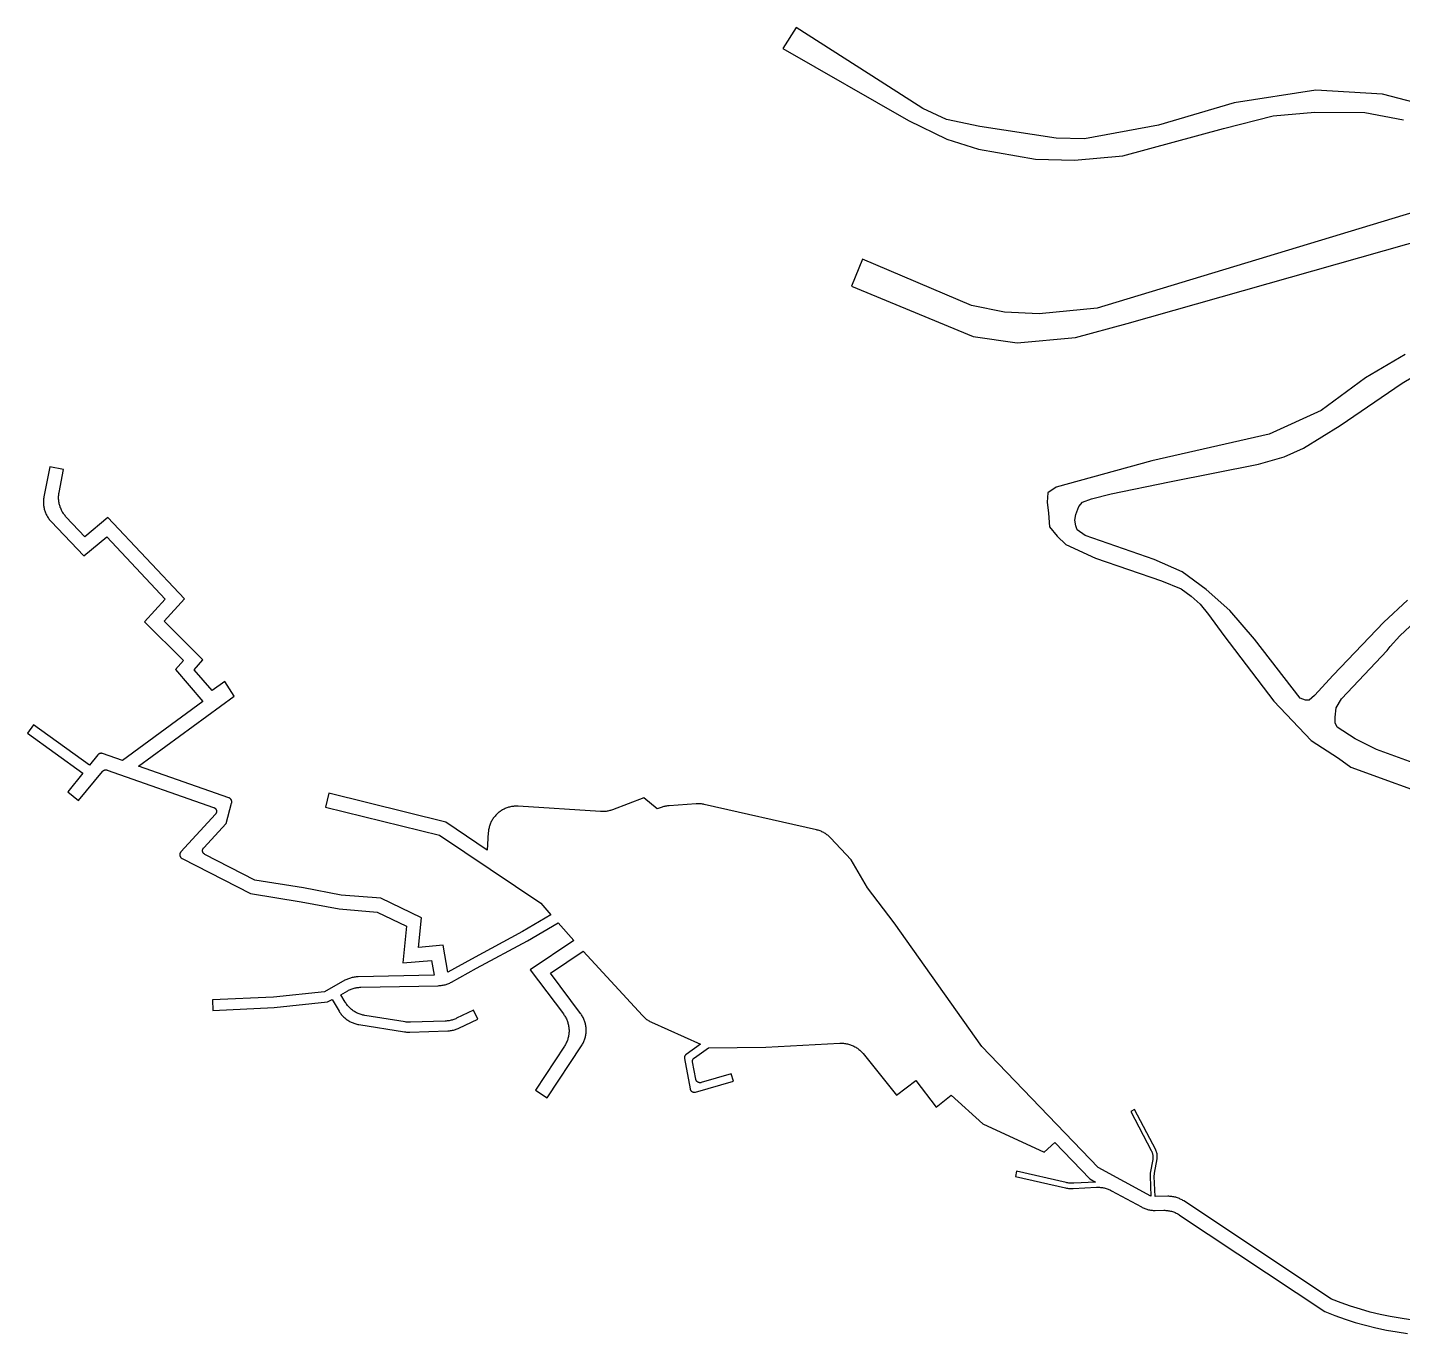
# Model space of a CAD drawing. Header units: millimetres. Extents: x 676447 to 689606, y 7455628 to 7463967.
# Drawn here: x 679300.2 to 679789.4, y 7457055.5 to 7457520.1 of the extents above; entities that cross this region are included whole.
import ezdxf

# ---------------------------------------------------------------- set-up
doc = ezdxf.new("R2010")
doc.units = ezdxf.units.MM
doc.header["$LTSCALE"] = 0.1
doc.header["$MEASUREMENT"] = 0
doc.layers.add('MUB_QUADRAS', color=7, linetype='Continuous')

msp = doc.modelspace()

# ---------------------------------------------------------------- linework, layer by layer
at = {"layer": 'MUB_QUADRAS', "linetype": 'Continuous'}
for points in [[(679804.65, 7457490.56), (679782.32, 7457496.39), (679758.56, 7457497.82), (679729.54, 7457493.33), (679702.6, 7457485.39), (679676.22, 7457480.54), (679666.17, 7457480.75), (679639.05, 7457484.85), (679627.17, 7457487.37), (679618.75, 7457491.36), (679603.56, 7457501.01), (679573.68, 7457520.12), (679569, 7457512.68), (679613.6, 7457487.08), (679627.26, 7457480.41), (679638.55, 7457476.79), (679658.86, 7457473.3), (679672.75, 7457472.95), (679689.92, 7457474.42), (679725.7, 7457484.18), (679743.43, 7457488.65), (679758.21, 7457490.04), (679776.07, 7457489.83), (679789.73, 7457487.32)], [(679827.54, 7457464.72), (679680.75, 7457420.25), (679660.16, 7457418.27), (679647.86, 7457418.8), (679636.09, 7457421.26), (679597.33, 7457437.7), (679593.35, 7457428.14), (679636.65, 7457410.24), (679652.3, 7457407.91), (679673.1, 7457409.81), (679691.45, 7457414.77), (679807.63, 7457447.83)], [(679790.38, 7457403.78), (679776.29, 7457395.51), (679760.5, 7457383.9), (679741.94, 7457375.44), (679700.28, 7457366.02), (679666.2, 7457356.6), (679663.27, 7457354.58), (679662.97, 7457351.22), (679663.43, 7457347.34), (679663.84, 7457342.44), (679666.52, 7457339.22), (679669.66, 7457336.2), (679680.19, 7457331.3), (679703.69, 7457323.3), (679710.62, 7457320.42), (679714.24, 7457317.87), (679717.45, 7457314.94), (679720.38, 7457311.29), (679725.86, 7457303.77), (679743.58, 7457280.41), (679756.91, 7457266.52), (679766.6, 7457260.24), (679771, 7457257.03), (679804.4, 7457244.87)], [(679791.24, 7457316.39), (679782.82, 7457308.57), (679764.69, 7457289.77), (679758.11, 7457282.52), (679756.15, 7457280.83), (679754.9, 7457280.8), (679752.95, 7457281.58), (679736.78, 7457302.55), (679727.94, 7457312.71), (679719.54, 7457320.25), (679711, 7457326.42), (679701.02, 7457330.9), (679676.55, 7457339.39), (679673.66, 7457341.42), (679673.14, 7457342.79), (679672.83, 7457344.82), (679673.14, 7457346.92), (679674.28, 7457349.7), (679675.56, 7457351.26), (679678.73, 7457352.48), (679685.76, 7457354.21), (679706.53, 7457358.49), (679738.14, 7457364.72), (679747.36, 7457367.42), (679754.25, 7457370.45), (679767.18, 7457378.49), (679789.25, 7457393.6), (679800.04, 7457400.04)], [(679792.23, 7457060.41), (679788.63, 7457060.92), (679785.05, 7457061.54), (679781.48, 7457062.28), (679777.95, 7457063.14), (679774.44, 7457064.12), (679770.97, 7457065.21), (679767.54, 7457066.41), (679764.15, 7457067.73), (679711.58, 7457102.66), (679711.28, 7457102.85), (679710.98, 7457103.03), (679710.67, 7457103.19), (679710.36, 7457103.35), (679710.04, 7457103.5), (679709.72, 7457103.63), (679709.39, 7457103.75), (679709.05, 7457103.86), (679708.72, 7457103.96), (679708.38, 7457104.05), (679708.04, 7457104.13), (679707.69, 7457104.19), (679707.34, 7457104.24), (679707, 7457104.28), (679706.65, 7457104.31), (679706.3, 7457104.33), (679705.95, 7457104.33), (679701.42, 7457104.28), (679701.11, 7457111.4), (679701.11, 7457111.56), (679701.11, 7457111.72), (679701.12, 7457111.88), (679701.13, 7457112.03), (679701.14, 7457112.19), (679701.16, 7457112.35), (679701.19, 7457112.5), (679702.1, 7457117.6), (679702.13, 7457117.78), (679702.15, 7457117.95), (679702.17, 7457118.12), (679702.18, 7457118.3), (679702.18, 7457118.47), (679702.18, 7457118.64), (679702.17, 7457118.82), (679702.16, 7457118.99), (679702.13, 7457119.16), (679702.11, 7457119.33), (679702.08, 7457119.5), (679702.04, 7457119.67), (679701.99, 7457119.84), (679701.94, 7457120.01), (679701.89, 7457120.17), (679701.83, 7457120.34), (679701.76, 7457120.5), (679701.69, 7457120.65), (679701.61, 7457120.81), (679694.08, 7457135.17), (679692.75, 7457134.47), (679700.04, 7457120.57), (679700.12, 7457120.41), (679700.19, 7457120.25), (679700.26, 7457120.09), (679700.32, 7457119.93), (679700.38, 7457119.77), (679700.43, 7457119.6), (679700.47, 7457119.43), (679700.51, 7457119.26), (679700.54, 7457119.09), (679700.57, 7457118.92), (679700.59, 7457118.75), (679700.6, 7457118.58), (679700.61, 7457118.4), (679700.61, 7457118.23), (679700.61, 7457118.05), (679700.6, 7457117.88), (679700.58, 7457117.71), (679700.56, 7457117.53), (679700.53, 7457117.36), (679699.68, 7457112.6), (679699.66, 7457112.45), (679699.64, 7457112.29), (679699.62, 7457112.13), (679699.61, 7457111.98), (679699.6, 7457111.82), (679699.6, 7457111.66), (679699.61, 7457111.51), (679699.92, 7457104.35), (679681.18, 7457114.55), (679639.76, 7457157.61), (679608.58, 7457201.62), (679599.04, 7457214.06), (679593.27, 7457224.03), (679585.95, 7457231.81), (679585.71, 7457232.06), (679585.46, 7457232.3), (679585.2, 7457232.53), (679584.93, 7457232.76), (679584.65, 7457232.97), (679584.37, 7457233.18), (679584.08, 7457233.37), (679583.78, 7457233.55), (679583.48, 7457233.73), (679583.17, 7457233.89), (679582.86, 7457234.04), (679582.54, 7457234.18), (679582.21, 7457234.31), (679581.88, 7457234.43), (679581.55, 7457234.53), (679581.22, 7457234.63), (679580.88, 7457234.71), (679541.01, 7457243.74), (679540.68, 7457243.81), (679540.36, 7457243.87), (679540.04, 7457243.91), (679539.71, 7457243.95), (679539.38, 7457243.97), (679539.06, 7457243.99), (679538.73, 7457243.99), (679538.4, 7457243.98), (679538.07, 7457243.96), (679528.54, 7457243.27), (679528.22, 7457243.24), (679527.9, 7457243.2), (679527.57, 7457243.15), (679527.25, 7457243.09), (679526.93, 7457243.02), (679526.62, 7457242.94), (679526.31, 7457242.85), (679526, 7457242.75), (679524.28, 7457242.15), (679519.46, 7457246.12), (679508.31, 7457241.85), (679508, 7457241.73), (679507.69, 7457241.63), (679507.37, 7457241.54), (679507.05, 7457241.46), (679506.73, 7457241.38), (679506.4, 7457241.32), (679506.07, 7457241.27), (679505.75, 7457241.24), (679505.42, 7457241.21), (679505.09, 7457241.19), (679504.76, 7457241.18), (679504.43, 7457241.19), (679504.1, 7457241.2), (679474.78, 7457243.07), (679474.44, 7457243.09), (679474.09, 7457243.09), (679473.75, 7457243.09), (679473.41, 7457243.07), (679473.07, 7457243.04), (679472.73, 7457242.99), (679472.39, 7457242.94), (679472.06, 7457242.87), (679471.72, 7457242.8), (679471.39, 7457242.71), (679471.06, 7457242.61), (679470.74, 7457242.5), (679470.42, 7457242.38), (679470.11, 7457242.24), (679469.79, 7457242.1), (679469.49, 7457241.95), (679469.19, 7457241.78), (679468.89, 7457241.61), (679468.61, 7457241.42), (679468.32, 7457241.23), (679468.05, 7457241.02), (679467.78, 7457240.81), (679467.52, 7457240.59), (679467.27, 7457240.36), (679467.02, 7457240.12), (679466.79, 7457239.87), (679466.56, 7457239.61), (679466.34, 7457239.35), (679466.13, 7457239.08), (679465.93, 7457238.8), (679465.74, 7457238.52), (679465.56, 7457238.23), (679465.39, 7457237.93), (679465.23, 7457237.63), (679465.08, 7457237.32), (679464.94, 7457237.01), (679464.81, 7457236.69), (679464.69, 7457236.37), (679464.59, 7457236.04), (679464.49, 7457235.71), (679464.41, 7457235.38), (679464.34, 7457235.05), (679464.27, 7457234.71), (679464.22, 7457234.37), (679464.19, 7457234.03), (679464.16, 7457233.69), (679463.79, 7457227.51), (679449.1, 7457237.37), (679407.46, 7457247.68), (679406.25, 7457242.8), (679446.74, 7457232.78), (679482.8, 7457208.58), (679486.46, 7457204.46), (679476.32, 7457198.47), (679458.15, 7457188.73), (679449.75, 7457184.07), (679448.12, 7457193.65), (679439.27, 7457192.86), (679440.33, 7457203.42), (679425.92, 7457210.33), (679411.79, 7457211.51), (679398.44, 7457214.03), (679381.14, 7457216.8), (679363.32, 7457225.96), (679363.27, 7457225.98), (679363.22, 7457226.01), (679363.18, 7457226.04), (679363.14, 7457226.07), (679363.1, 7457226.1), (679363.05, 7457226.13), (679363.01, 7457226.16), (679362.98, 7457226.2), (679362.94, 7457226.23), (679362.9, 7457226.27), (679362.87, 7457226.31), (679362.83, 7457226.35), (679362.8, 7457226.39), (679362.77, 7457226.43), (679362.74, 7457226.48), (679362.72, 7457226.52), (679362.69, 7457226.56), (679362.66, 7457226.61), (679362.64, 7457226.66), (679362.62, 7457226.71), (679362.6, 7457226.75), (679362.58, 7457226.8), (679362.57, 7457226.85), (679362.55, 7457226.9), (679362.54, 7457226.95), (679362.53, 7457227), (679362.52, 7457227.05), (679362.51, 7457227.11), (679362.51, 7457227.16), (679362.5, 7457227.21), (679362.5, 7457227.26), (679362.5, 7457227.31), (679362.5, 7457227.37), (679362.51, 7457227.42), (679362.51, 7457227.47), (679362.52, 7457227.52), (679362.53, 7457227.57), (679362.54, 7457227.62), (679362.55, 7457227.67), (679362.56, 7457227.72), (679362.58, 7457227.77), (679362.6, 7457227.82), (679362.62, 7457227.87), (679362.64, 7457227.92), (679362.66, 7457227.97), (679362.68, 7457228.01), (679362.71, 7457228.06), (679362.74, 7457228.1), (679362.77, 7457228.14), (679362.8, 7457228.19), (679362.83, 7457228.23), (679362.86, 7457228.27), (679362.9, 7457228.31), (679370.86, 7457236.99), (679372.84, 7457244.24), (679372.86, 7457244.29), (679372.87, 7457244.35), (679372.88, 7457244.4), (679372.88, 7457244.45), (679372.89, 7457244.5), (679372.89, 7457244.55), (679372.9, 7457244.6), (679372.9, 7457244.66), (679372.89, 7457244.71), (679372.89, 7457244.76), (679372.89, 7457244.81), (679372.88, 7457244.87), (679372.87, 7457244.92), (679372.86, 7457244.97), (679372.85, 7457245.02), (679372.83, 7457245.07), (679372.82, 7457245.12), (679372.8, 7457245.17), (679372.78, 7457245.22), (679372.76, 7457245.27), (679372.74, 7457245.31), (679372.71, 7457245.36), (679372.69, 7457245.4), (679372.66, 7457245.45), (679372.63, 7457245.49), (679372.6, 7457245.53), (679372.57, 7457245.58), (679372.53, 7457245.62), (679372.5, 7457245.66), (679372.46, 7457245.69), (679372.42, 7457245.73), (679372.39, 7457245.77), (679372.35, 7457245.8), (679372.31, 7457245.83), (679372.26, 7457245.86), (679372.22, 7457245.89), (679372.18, 7457245.92), (679372.13, 7457245.95), (679372.08, 7457245.97), (679372.04, 7457245.99), (679371.99, 7457246.02), (679371.94, 7457246.04), (679371.89, 7457246.05), (679339.69, 7457257.34), (679373.75, 7457282.24), (679370.47, 7457287.5), (679365.88, 7457284.22), (679359.53, 7457291.65), (679362.59, 7457295.15), (679348.78, 7457308.89), (679356.03, 7457316.82), (679328.82, 7457345.78), (679320.63, 7457338.96), (679314.01, 7457345.96), (679313.78, 7457346.21), (679313.56, 7457346.46), (679313.35, 7457346.73), (679313.15, 7457347), (679312.96, 7457347.28), (679312.77, 7457347.56), (679312.6, 7457347.85), (679312.44, 7457348.15), (679312.28, 7457348.45), (679312.14, 7457348.76), (679312.01, 7457349.07), (679311.89, 7457349.38), (679311.78, 7457349.7), (679311.68, 7457350.02), (679311.59, 7457350.35), (679311.51, 7457350.68), (679311.44, 7457351.01), (679311.38, 7457351.34), (679311.34, 7457351.68), (679311.31, 7457352.02), (679311.29, 7457352.35), (679311.27, 7457352.69), (679311.28, 7457353.03), (679311.29, 7457353.37), (679311.31, 7457353.7), (679311.35, 7457354.04), (679311.39, 7457354.38), (679311.45, 7457354.71), (679313.02, 7457362.93), (679308.11, 7457363.87), (679306.06, 7457353.13), (679306, 7457352.8), (679305.96, 7457352.47), (679305.92, 7457352.13), (679305.9, 7457351.79), (679305.88, 7457351.45), (679305.88, 7457351.12), (679305.89, 7457350.78), (679305.91, 7457350.44), (679305.95, 7457350.1), (679305.99, 7457349.77), (679306.05, 7457349.44), (679306.12, 7457349.1), (679306.19, 7457348.77), (679306.28, 7457348.45), (679306.38, 7457348.13), (679306.49, 7457347.81), (679306.62, 7457347.49), (679306.75, 7457347.18), (679306.89, 7457346.87), (679307.05, 7457346.57), (679307.21, 7457346.28), (679307.38, 7457345.99), (679307.57, 7457345.7), (679307.76, 7457345.42), (679307.96, 7457345.15), (679308.17, 7457344.89), (679308.39, 7457344.63), (679308.62, 7457344.38), (679320.22, 7457332.12), (679328.4, 7457338.92), (679349.21, 7457316.77), (679341.85, 7457308.72), (679355.74, 7457294.91), (679352.92, 7457291.69), (679362.64, 7457280.31), (679333.96, 7457259.35), (679326.89, 7457261.83), (679326.84, 7457261.84), (679326.79, 7457261.86), (679326.74, 7457261.87), (679326.69, 7457261.88), (679326.64, 7457261.89), (679326.59, 7457261.9), (679326.54, 7457261.9), (679326.48, 7457261.91), (679326.43, 7457261.91), (679326.38, 7457261.91), (679326.33, 7457261.91), (679326.27, 7457261.9), (679326.22, 7457261.9), (679326.17, 7457261.89), (679326.12, 7457261.88), (679326.07, 7457261.87), (679326.02, 7457261.86), (679325.97, 7457261.85), (679325.92, 7457261.83), (679325.87, 7457261.81), (679325.82, 7457261.79), (679325.77, 7457261.77), (679325.72, 7457261.75), (679325.68, 7457261.72), (679325.63, 7457261.7), (679325.59, 7457261.67), (679325.54, 7457261.64), (679325.5, 7457261.61), (679325.46, 7457261.58), (679325.42, 7457261.55), (679325.38, 7457261.51), (679325.34, 7457261.47), (679325.3, 7457261.44), (679325.27, 7457261.4), (679325.23, 7457261.36), (679322.25, 7457257.69), (679302.4, 7457272.08), (679300.21, 7457269.06), (679319.88, 7457254.8), (679314.53, 7457248.24), (679318.41, 7457245.08), (679326.89, 7457255.48), (679326.93, 7457255.52), (679326.96, 7457255.56), (679327, 7457255.6), (679327.03, 7457255.63), (679327.07, 7457255.67), (679327.11, 7457255.7), (679327.16, 7457255.73), (679327.2, 7457255.76), (679327.24, 7457255.79), (679327.29, 7457255.82), (679327.33, 7457255.85), (679327.38, 7457255.87), (679327.43, 7457255.89), (679327.47, 7457255.91), (679327.52, 7457255.93), (679327.57, 7457255.95), (679327.62, 7457255.97), (679327.67, 7457255.98), (679327.72, 7457255.99), (679327.77, 7457256), (679327.83, 7457256.01), (679327.88, 7457256.02), (679327.93, 7457256.03), (679327.98, 7457256.03), (679328.03, 7457256.03), (679328.09, 7457256.03), (679328.14, 7457256.03), (679328.19, 7457256.02), (679328.24, 7457256.02), (679328.3, 7457256.01), (679328.35, 7457256), (679328.4, 7457255.99), (679328.45, 7457255.98), (679328.5, 7457255.96), (679328.55, 7457255.95), (679366.44, 7457242.67), (679366.49, 7457242.65), (679366.54, 7457242.63), (679366.59, 7457242.61), (679366.64, 7457242.58), (679366.68, 7457242.56), (679366.73, 7457242.53), (679366.77, 7457242.5), (679366.81, 7457242.48), (679366.86, 7457242.44), (679366.9, 7457242.41), (679366.94, 7457242.38), (679366.97, 7457242.34), (679367.01, 7457242.31), (679367.05, 7457242.27), (679367.08, 7457242.23), (679367.12, 7457242.19), (679367.15, 7457242.15), (679367.18, 7457242.11), (679367.21, 7457242.07), (679367.23, 7457242.02), (679367.26, 7457241.98), (679367.29, 7457241.93), (679367.31, 7457241.88), (679367.33, 7457241.84), (679367.35, 7457241.79), (679367.37, 7457241.74), (679367.38, 7457241.69), (679367.4, 7457241.64), (679367.41, 7457241.59), (679367.42, 7457241.54), (679367.43, 7457241.49), (679367.44, 7457241.44), (679367.44, 7457241.38), (679367.45, 7457241.33), (679367.45, 7457241.28), (679367.45, 7457241.23), (679367.45, 7457241.18), (679367.44, 7457241.12), (679367.44, 7457241.07), (679367.43, 7457241.02), (679367.42, 7457240.97), (679367.41, 7457240.92), (679367.4, 7457240.87), (679367.39, 7457240.82), (679367.37, 7457240.77), (679367.35, 7457240.72), (679367.33, 7457240.67), (679367.31, 7457240.62), (679367.29, 7457240.58), (679367.27, 7457240.53), (679367.24, 7457240.49), (679367.21, 7457240.44), (679367.18, 7457240.4), (679367.15, 7457240.36), (679367.12, 7457240.31), (679367.09, 7457240.27), (679367.05, 7457240.24), (679354.78, 7457226.86), (679354.74, 7457226.82), (679354.71, 7457226.78), (679354.68, 7457226.73), (679354.65, 7457226.69), (679354.62, 7457226.65), (679354.59, 7457226.6), (679354.57, 7457226.56), (679354.54, 7457226.51), (679354.52, 7457226.47), (679354.5, 7457226.42), (679354.48, 7457226.37), (679354.46, 7457226.32), (679354.45, 7457226.27), (679354.43, 7457226.22), (679354.42, 7457226.17), (679354.41, 7457226.12), (679354.4, 7457226.07), (679354.39, 7457226.02), (679354.39, 7457225.97), (679354.39, 7457225.91), (679354.38, 7457225.86), (679354.38, 7457225.81), (679354.39, 7457225.76), (679354.39, 7457225.71), (679354.4, 7457225.65), (679354.4, 7457225.6), (679354.41, 7457225.55), (679354.42, 7457225.5), (679354.44, 7457225.45), (679354.45, 7457225.4), (679354.47, 7457225.35), (679354.48, 7457225.3), (679354.5, 7457225.25), (679354.52, 7457225.21), (679354.55, 7457225.16), (679354.57, 7457225.11), (679354.6, 7457225.07), (679354.63, 7457225.02), (679354.65, 7457224.98), (679354.69, 7457224.94), (679354.72, 7457224.9), (679354.75, 7457224.86), (679354.79, 7457224.82), (679354.82, 7457224.78), (679354.86, 7457224.75), (679354.9, 7457224.71), (679354.94, 7457224.68), (679354.98, 7457224.65), (679355.02, 7457224.61), (679355.06, 7457224.59), (679355.11, 7457224.56), (679355.15, 7457224.53), (679355.2, 7457224.51), (679379.56, 7457211.99), (679397.58, 7457209.11), (679411.11, 7457206.55), (679424.58, 7457205.42), (679435.01, 7457200.43), (679433.7, 7457187.34), (679443.97, 7457188.26), (679444.87, 7457182.96), (679417.81, 7457182.41), (679417.47, 7457182.4), (679417.12, 7457182.37), (679416.78, 7457182.33), (679416.43, 7457182.28), (679416.09, 7457182.22), (679415.75, 7457182.15), (679415.41, 7457182.07), (679415.08, 7457181.97), (679414.75, 7457181.86), (679414.42, 7457181.74), (679414.1, 7457181.61), (679413.79, 7457181.47), (679413.47, 7457181.32), (679413.17, 7457181.16), (679405.82, 7457177.08), (679387.7, 7457175.22), (679366.01, 7457174.17), (679366.19, 7457170.44), (679387.98, 7457171.5), (679406.96, 7457173.45), (679408.57, 7457174.34), (679411.06, 7457170.18), (679411.24, 7457169.88), (679411.44, 7457169.59), (679411.64, 7457169.31), (679411.86, 7457169.03), (679412.08, 7457168.77), (679412.31, 7457168.51), (679412.56, 7457168.25), (679412.81, 7457168.01), (679413.07, 7457167.78), (679413.33, 7457167.55), (679413.61, 7457167.34), (679413.89, 7457167.13), (679414.18, 7457166.93), (679414.48, 7457166.75), (679414.78, 7457166.57), (679415.09, 7457166.41), (679415.4, 7457166.26), (679415.72, 7457166.11), (679416.04, 7457165.98), (679416.37, 7457165.86), (679416.71, 7457165.75), (679417.04, 7457165.66), (679417.38, 7457165.57), (679417.72, 7457165.5), (679418.07, 7457165.44), (679434.39, 7457162.84), (679434.7, 7457162.8), (679435.02, 7457162.76), (679435.34, 7457162.74), (679435.65, 7457162.72), (679435.97, 7457162.72), (679436.29, 7457162.72), (679449.71, 7457163.16), (679450.05, 7457163.18), (679450.4, 7457163.21), (679450.75, 7457163.25), (679451.09, 7457163.31), (679451.43, 7457163.37), (679451.77, 7457163.45), (679452.11, 7457163.54), (679452.44, 7457163.64), (679452.77, 7457163.75), (679453.09, 7457163.88), (679453.41, 7457164.01), (679453.73, 7457164.16), (679460.39, 7457167.38), (679458.86, 7457170.54), (679452.87, 7457167.65), (679452.55, 7457167.5), (679452.23, 7457167.37), (679451.91, 7457167.24), (679451.58, 7457167.13), (679451.25, 7457167.03), (679450.91, 7457166.94), (679450.57, 7457166.87), (679450.23, 7457166.8), (679449.88, 7457166.75), (679449.54, 7457166.7), (679449.19, 7457166.67), (679448.85, 7457166.66), (679436.51, 7457166.25), (679436.19, 7457166.24), (679435.87, 7457166.25), (679435.56, 7457166.26), (679435.24, 7457166.29), (679434.92, 7457166.32), (679434.61, 7457166.37), (679420.24, 7457168.65), (679419.9, 7457168.72), (679419.56, 7457168.79), (679419.22, 7457168.87), (679418.88, 7457168.97), (679418.55, 7457169.08), (679418.22, 7457169.2), (679417.9, 7457169.33), (679417.58, 7457169.47), (679417.26, 7457169.63), (679416.96, 7457169.79), (679416.65, 7457169.97), (679416.36, 7457170.15), (679416.07, 7457170.35), (679415.78, 7457170.55), (679415.51, 7457170.77), (679415.24, 7457170.99), (679414.98, 7457171.23), (679414.73, 7457171.47), (679414.49, 7457171.72), (679414.26, 7457171.98), (679414.03, 7457172.25), (679413.82, 7457172.53), (679413.61, 7457172.81), (679413.42, 7457173.1), (679413.23, 7457173.4), (679411.65, 7457176.05), (679414.17, 7457177.44), (679414.47, 7457177.61), (679414.79, 7457177.76), (679415.1, 7457177.9), (679415.42, 7457178.03), (679415.75, 7457178.15), (679416.08, 7457178.26), (679416.41, 7457178.35), (679416.75, 7457178.44), (679417.09, 7457178.51), (679417.43, 7457178.57), (679417.78, 7457178.62), (679418.12, 7457178.66), (679418.47, 7457178.68), (679418.82, 7457178.7), (679446.37, 7457179.25), (679446.72, 7457179.27), (679447.07, 7457179.29), (679447.41, 7457179.33), (679447.76, 7457179.38), (679448.1, 7457179.44), (679448.44, 7457179.51), (679448.77, 7457179.6), (679449.11, 7457179.69), (679449.44, 7457179.8), (679449.77, 7457179.92), (679450.09, 7457180.05), (679450.41, 7457180.19), (679450.72, 7457180.35), (679451.02, 7457180.51), (679459.94, 7457185.46), (679478.15, 7457195.22), (679488.98, 7457201.62), (679494.55, 7457195.36), (679479.1, 7457184.9), (679490.87, 7457169.21), (679491.07, 7457168.94), (679491.26, 7457168.66), (679491.44, 7457168.37), (679491.61, 7457168.07), (679491.77, 7457167.77), (679491.92, 7457167.46), (679492.06, 7457167.15), (679492.19, 7457166.84), (679492.31, 7457166.52), (679492.42, 7457166.2), (679492.51, 7457165.87), (679492.6, 7457165.54), (679492.67, 7457165.21), (679492.73, 7457164.87), (679492.79, 7457164.53), (679492.82, 7457164.2), (679492.85, 7457163.86), (679492.87, 7457163.52), (679492.87, 7457163.17), (679492.87, 7457162.83), (679492.85, 7457162.49), (679492.82, 7457162.15), (679492.78, 7457161.82), (679492.72, 7457161.48), (679492.66, 7457161.15), (679492.58, 7457160.81), (679492.49, 7457160.48), (679492.4, 7457160.16), (679492.29, 7457159.83), (679492.17, 7457159.52), (679492.03, 7457159.2), (679491.89, 7457158.89), (679491.74, 7457158.59), (679491.58, 7457158.29), (679491.4, 7457157.99), (679491.22, 7457157.71), (679480.9, 7457142.06), (679485.08, 7457139.3), (679497.33, 7457157.89), (679497.52, 7457158.18), (679497.69, 7457158.47), (679497.85, 7457158.77), (679498, 7457159.08), (679498.15, 7457159.39), (679498.28, 7457159.7), (679498.4, 7457160.02), (679498.51, 7457160.34), (679498.61, 7457160.67), (679498.69, 7457161), (679498.77, 7457161.33), (679498.83, 7457161.67), (679498.89, 7457162), (679498.93, 7457162.34), (679498.96, 7457162.68), (679498.98, 7457163.02), (679498.98, 7457163.36), (679498.98, 7457163.7), (679498.96, 7457164.04), (679498.94, 7457164.38), (679498.9, 7457164.72), (679498.85, 7457165.06), (679498.78, 7457165.39), (679498.71, 7457165.73), (679498.63, 7457166.06), (679498.53, 7457166.38), (679498.42, 7457166.71), (679498.3, 7457167.03), (679498.17, 7457167.34), (679498.04, 7457167.65), (679497.88, 7457167.96), (679497.72, 7457168.26), (679497.55, 7457168.55), (679497.37, 7457168.84), (679497.18, 7457169.12), (679496.98, 7457169.4), (679486.25, 7457183.7), (679497.9, 7457191.59), (679518.98, 7457168.62), (679519.21, 7457168.38), (679519.45, 7457168.14), (679519.7, 7457167.91), (679519.96, 7457167.69), (679520.22, 7457167.48), (679520.49, 7457167.28), (679520.77, 7457167.08), (679521.05, 7457166.9), (679521.34, 7457166.73), (679521.64, 7457166.56), (679521.94, 7457166.41), (679522.25, 7457166.26), (679539.7, 7457158.42), (679534.55, 7457154.81), (679534.5, 7457154.78), (679534.46, 7457154.74), (679534.42, 7457154.71), (679534.38, 7457154.67), (679534.35, 7457154.64), (679534.31, 7457154.6), (679534.27, 7457154.56), (679534.24, 7457154.52), (679534.21, 7457154.48), (679534.18, 7457154.44), (679534.15, 7457154.4), (679534.12, 7457154.35), (679534.1, 7457154.31), (679534.07, 7457154.26), (679534.05, 7457154.21), (679534.03, 7457154.17), (679534.01, 7457154.12), (679533.99, 7457154.07), (679533.97, 7457154.02), (679533.96, 7457153.97), (679533.95, 7457153.92), (679533.93, 7457153.87), (679533.92, 7457153.82), (679533.92, 7457153.77), (679533.91, 7457153.71), (679533.91, 7457153.66), (679533.91, 7457153.61), (679533.91, 7457153.56), (679533.91, 7457153.51), (679533.91, 7457153.45), (679533.92, 7457153.4), (679533.92, 7457153.35), (679533.93, 7457153.3), (679535.94, 7457142.59), (679535.95, 7457142.54), (679535.96, 7457142.49), (679535.98, 7457142.44), (679535.99, 7457142.39), (679536.01, 7457142.34), (679536.03, 7457142.29), (679536.05, 7457142.24), (679536.07, 7457142.19), (679536.1, 7457142.15), (679536.12, 7457142.1), (679536.15, 7457142.06), (679536.18, 7457142.01), (679536.21, 7457141.97), (679536.24, 7457141.93), (679536.27, 7457141.89), (679536.31, 7457141.85), (679536.34, 7457141.81), (679536.38, 7457141.78), (679536.42, 7457141.74), (679536.46, 7457141.71), (679536.5, 7457141.68), (679536.54, 7457141.64), (679536.58, 7457141.62), (679536.63, 7457141.59), (679536.67, 7457141.56), (679536.72, 7457141.54), (679536.77, 7457141.51), (679536.81, 7457141.49), (679536.86, 7457141.47), (679536.91, 7457141.45), (679536.96, 7457141.44), (679537.01, 7457141.42), (679537.06, 7457141.41), (679537.11, 7457141.4), (679537.16, 7457141.39), (679537.21, 7457141.38), (679537.26, 7457141.37), (679537.32, 7457141.37), (679537.37, 7457141.36), (679537.42, 7457141.36), (679537.47, 7457141.37), (679537.52, 7457141.37), (679537.58, 7457141.37), (679537.63, 7457141.38), (679537.68, 7457141.39), (679537.73, 7457141.4), (679537.78, 7457141.41), (679537.83, 7457141.42), (679551.35, 7457145.33), (679550.62, 7457147.87), (679539.9, 7457144.78), (679539.85, 7457144.76), (679539.8, 7457144.75), (679539.74, 7457144.74), (679539.69, 7457144.73), (679539.64, 7457144.73), (679539.59, 7457144.72), (679539.54, 7457144.72), (679539.49, 7457144.72), (679539.43, 7457144.72), (679539.38, 7457144.72), (679539.33, 7457144.72), (679539.28, 7457144.73), (679539.23, 7457144.74), (679539.18, 7457144.75), (679539.12, 7457144.76), (679539.07, 7457144.77), (679539.02, 7457144.79), (679538.98, 7457144.8), (679538.93, 7457144.82), (679538.88, 7457144.84), (679538.83, 7457144.86), (679538.78, 7457144.89), (679538.74, 7457144.91), (679538.69, 7457144.94), (679538.65, 7457144.97), (679538.61, 7457145), (679538.57, 7457145.03), (679538.52, 7457145.06), (679538.49, 7457145.09), (679538.45, 7457145.13), (679538.41, 7457145.17), (679538.37, 7457145.2), (679538.34, 7457145.24), (679538.31, 7457145.28), (679538.27, 7457145.32), (679538.24, 7457145.37), (679538.22, 7457145.41), (679538.19, 7457145.45), (679538.16, 7457145.5), (679538.14, 7457145.55), (679538.12, 7457145.59), (679538.1, 7457145.64), (679538.08, 7457145.69), (679538.06, 7457145.74), (679538.04, 7457145.79), (679538.03, 7457145.84), (679538.02, 7457145.89), (679538.01, 7457145.94), (679536.85, 7457152.11), (679536.84, 7457152.16), (679536.83, 7457152.21), (679536.83, 7457152.26), (679536.82, 7457152.32), (679536.82, 7457152.37), (679536.82, 7457152.42), (679536.83, 7457152.47), (679536.83, 7457152.52), (679536.84, 7457152.58), (679536.84, 7457152.63), (679536.85, 7457152.68), (679536.86, 7457152.73), (679536.88, 7457152.78), (679536.89, 7457152.83), (679536.91, 7457152.88), (679536.92, 7457152.93), (679536.94, 7457152.98), (679536.97, 7457153.02), (679536.99, 7457153.07), (679537.01, 7457153.12), (679537.04, 7457153.16), (679537.07, 7457153.21), (679537.1, 7457153.25), (679537.13, 7457153.29), (679537.16, 7457153.33), (679537.19, 7457153.37), (679537.23, 7457153.41), (679537.26, 7457153.45), (679537.3, 7457153.48), (679537.34, 7457153.52), (679537.38, 7457153.55), (679537.42, 7457153.58), (679537.46, 7457153.62), (679542.52, 7457157.15), (679562.95, 7457157.4), (679589.19, 7457158.78), (679589.54, 7457158.79), (679589.89, 7457158.79), (679590.24, 7457158.78), (679590.58, 7457158.75), (679590.93, 7457158.72), (679591.28, 7457158.67), (679591.62, 7457158.61), (679591.97, 7457158.53), (679592.31, 7457158.45), (679592.64, 7457158.35), (679592.97, 7457158.24), (679593.3, 7457158.12), (679593.63, 7457157.99), (679593.95, 7457157.85), (679594.26, 7457157.7), (679594.57, 7457157.53), (679594.87, 7457157.36), (679595.17, 7457157.17), (679595.46, 7457156.97), (679595.74, 7457156.77), (679596.02, 7457156.55), (679596.29, 7457156.33), (679596.54, 7457156.09), (679596.8, 7457155.85), (679597.04, 7457155.6), (679597.27, 7457155.33), (679597.5, 7457155.07), (679609.36, 7457140.34), (679616.26, 7457145.56), (679623.45, 7457136.09), (679628.81, 7457140.31), (679640.05, 7457130.05), (679661.98, 7457120), (679665.68, 7457123.49), (679678.13, 7457110.55), (679680.23, 7457109.4), (679672.45, 7457109), (679672.11, 7457108.98), (679671.76, 7457108.98), (679671.41, 7457109), (679671.07, 7457109.02), (679670.72, 7457109.05), (679670.38, 7457109.1), (679670.04, 7457109.16), (679669.7, 7457109.23), (679652.1, 7457113.25), (679651.68, 7457111.4), (679669.54, 7457107.33), (679669.88, 7457107.26), (679670.22, 7457107.2), (679670.56, 7457107.15), (679670.9, 7457107.11), (679671.25, 7457107.09), (679671.6, 7457107.08), (679671.94, 7457107.08), (679672.29, 7457107.09), (679680.58, 7457107.53), (679680.93, 7457107.54), (679681.27, 7457107.54), (679681.62, 7457107.53), (679681.96, 7457107.5), (679682.3, 7457107.47), (679682.64, 7457107.42), (679682.98, 7457107.36), (679683.32, 7457107.29), (679683.65, 7457107.21), (679683.99, 7457107.12), (679684.31, 7457107.01), (679684.64, 7457106.9), (679684.96, 7457106.77), (679685.27, 7457106.63), (679685.58, 7457106.48), (679685.89, 7457106.32), (679696.53, 7457100.53), (679696.83, 7457100.37), (679697.14, 7457100.22), (679697.45, 7457100.09), (679697.76, 7457099.96), (679698.08, 7457099.85), (679698.4, 7457099.74), (679698.73, 7457099.65), (679699.06, 7457099.57), (679699.39, 7457099.5), (679699.72, 7457099.44), (679700.06, 7457099.39), (679700.39, 7457099.35), (679700.73, 7457099.33), (679701.07, 7457099.31), (679701.41, 7457099.31), (679704.47, 7457099.34), (679704.82, 7457099.34), (679705.17, 7457099.32), (679705.52, 7457099.3), (679705.87, 7457099.26), (679706.21, 7457099.2), (679706.56, 7457099.14), (679706.9, 7457099.06), (679707.24, 7457098.98), (679707.58, 7457098.88), (679707.91, 7457098.77), (679708.24, 7457098.64), (679708.56, 7457098.51), (679708.88, 7457098.36), (679709.19, 7457098.21), (679709.5, 7457098.04), (679709.8, 7457097.86), (679710.1, 7457097.67), (679761.81, 7457063.32), (679765.36, 7457061.92), (679768.96, 7457060.64), (679772.6, 7457059.48), (679776.27, 7457058.44), (679779.98, 7457057.53), (679783.71, 7457056.73), (679787.47, 7457056.06), (679791.25, 7457055.52)], [(679811.42, 7457251.9), (679780.13, 7457263.23), (679772.62, 7457267.1), (679766.14, 7457271.26), (679765.47, 7457272.8), (679765.41, 7457274.83), (679765.81, 7457278.13), (679767.7, 7457281.29), (679784.01, 7457298.5), (679785.08, 7457299.9), (679788.43, 7457303.72), (679792.16, 7457307.14)]]:
    msp.add_lwpolyline(points, dxfattribs=at)

doc.saveas('drawing.dxf')
